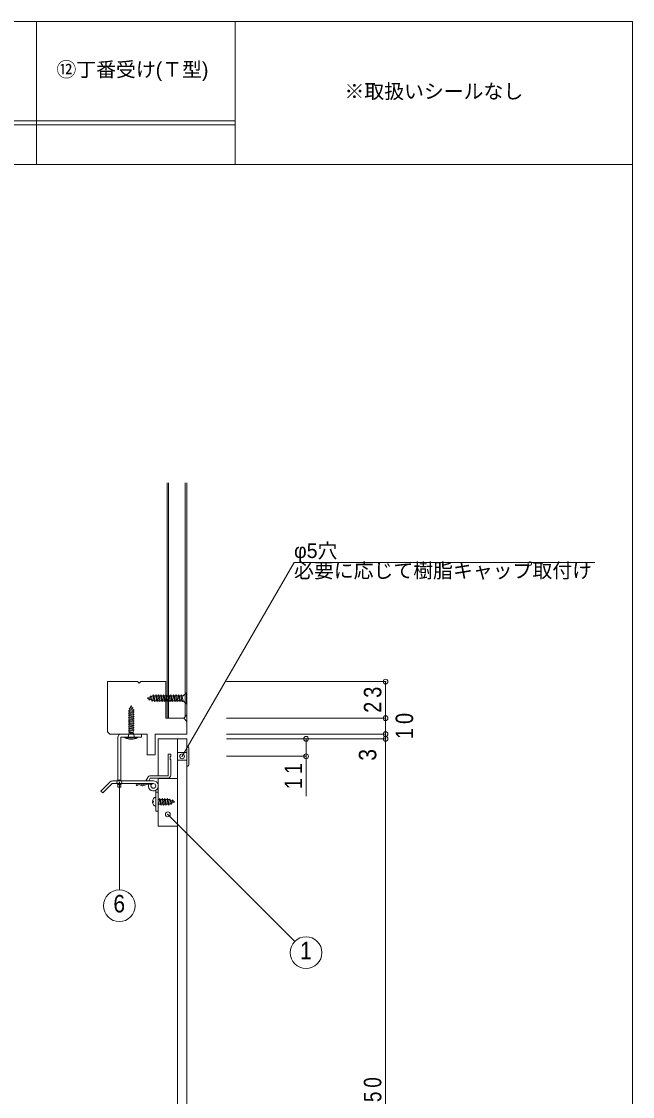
# Model space of a CAD drawing. Units: millimetres at full size, sheet at 1:5; details may follow other scales. Extents: x -1000 to 1000, y -688 to 688.
# Drawn here: x 616 to 1000, y 11 to 688 of the extents above; entities that cross this region are included whole.
import ezdxf
from ezdxf.enums import TextEntityAlignment as Align

# ---------------------------------------------------------------- set-up
doc = ezdxf.new("R2010")
doc.units = ezdxf.units.MM
doc.header["$LTSCALE"] = 5
doc.header["$PDMODE"] = 32
doc.header["$PDSIZE"] = 3
doc.linetypes.add('DASHED1', pattern=[1.8, 1.2, -0.6])
for name, color, linetype, lineweight in [('2-0_ＫＢ製品', 7, 'Continuous', 9), ('2-1_躯体', 3, 'Continuous', 9), ('2-3_寸法', 4, 'Continuous', 9), ('2-4_引出線字', 4, 'Continuous', 9), ('2-5_文字', 7, 'Continuous', 9), ('2-8_他製品', 7, 'Continuous', 9), ('2-9_他製品', 7, 'Continuous', 18), ('2-A_ベース', 3, 'Continuous', 9), ('2-B_2-Bﾚｲﾔ', 7, 'Continuous', 9), ('F-0_図面枠', 6, 'Continuous', 9), ('F-5_F-5ﾚｲﾔ', 7, 'Continuous', 9)]:
    doc.layers.add(name, color=color, linetype=linetype, lineweight=lineweight)
doc.styles.add('HGｺﾞｼｯｸM', font='')
doc.styles.get('HGｺﾞｼｯｸM').set_extended_font_data('HGｺﾞｼｯｸM')

# ---------------------------------------------------------------- blocks, each defined once
blk = doc.blocks.new('軽天フレキ3.5×25')
at = {"layer": '2-B_2-Bﾚｲﾔ'}
for p, q in [((-9.782, -1.065), (-10.462, 0.848)), ((-9.7, 1.164), (-9.02, -1.38)), ((-7.227, 1.532), (-8.153, 1.532)), ((-5.637, 1.532), (-6.563, 1.532)), ((-4.047, 1.532), (-4.973, 1.532)), ((-2.457, 1.532), (-3.383, 1.532)), ((-1.793, 1.532), (-0.867, 1.532)), ((-0.203, 1.532), (0.723, 1.532)), ((1.387, 1.532), (2.313, 1.532)), ((2.977, 1.532), (3.903, 1.532)), ((4.567, 1.532), (5.493, 1.532)), ((6.157, 1.532), (7.083, 1.532)), ((7.747, 1.532), (8.673, 1.532)), ((9.337, 1.532), (10.319, 1.532)), ((12.319, 3.532), (10.319, 1.532)), ((12.319, -3.468), (12.319, 3.532)), ((12.319, 3.532), (12.569, 3.532)), ((12.569, -3.468), (12.569, 3.532)), ((-6.432, -1.468), (-7.358, -1.468)), ((-4.842, -1.468), (-5.768, -1.468)), ((-3.252, -1.468), (-4.178, -1.468)), ((-1.662, -1.468), (-2.588, -1.468)), ((-0.998, -1.468), (-0.072, -1.468)), ((0.592, -1.468), (1.518, -1.468)), ((2.182, -1.468), (3.108, -1.468)), ((3.772, -1.468), (4.698, -1.468)), ((5.362, -1.468), (6.288, -1.468)), ((6.952, -1.468), (7.878, -1.468)), ((8.542, -1.468), (9.468, -1.468)), ((10.132, -1.468), (10.319, -1.468)), ((12.319, -3.468), (10.319, -1.468)), ((12.569, -3.468), (12.319, -3.468))]:
    blk.add_line(p, q, dxfattribs=at)
for points in [[(-8.022, -1.468), (-9.02, -1.38), (-9.31, -1.883), (-9.782, -1.065), (-10.747, -0.665), (-11.037, -1.167), (-11.51, -0.349), (-12.431, 0.032), (-10.462, 0.848), (-9.99, 1.666), (-9.7, 1.164), (-8.817, 1.532)], [(-11.51, -0.349), (-11.297, 0.187), (-10.747, -0.665)]]:
    blk.add_lwpolyline(points, dxfattribs=at)
for points in [[(-8.485, 2.107), (-8.817, 1.532), (-8.022, -1.468), (-7.69, -2.043), (-7.358, -1.468), (-8.153, 1.532)], [(-6.895, 2.107), (-7.227, 1.532), (-6.432, -1.468), (-6.1, -2.043), (-5.768, -1.468), (-6.563, 1.532)], [(-5.305, 2.107), (-5.637, 1.532), (-4.842, -1.468), (-4.51, -2.043), (-4.178, -1.468), (-4.973, 1.532)], [(-3.715, 2.107), (-4.047, 1.532), (-3.252, -1.468), (-2.92, -2.043), (-2.588, -1.468), (-3.383, 1.532)], [(-2.125, 2.107), (-2.457, 1.532), (-1.662, -1.468), (-1.33, -2.043), (-0.998, -1.468), (-1.793, 1.532)], [(-0.535, 2.107), (-0.867, 1.532), (-0.072, -1.468), (0.26, -2.043), (0.592, -1.468), (-0.203, 1.532)], [(1.055, 2.107), (0.723, 1.532), (1.518, -1.468), (1.85, -2.043), (2.182, -1.468), (1.387, 1.532)], [(2.645, 2.107), (2.313, 1.532), (3.108, -1.468), (3.44, -2.043), (3.772, -1.468), (2.977, 1.532)], [(4.235, 2.107), (3.903, 1.532), (4.698, -1.468), (5.03, -2.043), (5.362, -1.468), (4.567, 1.532)], [(5.825, 2.107), (5.493, 1.532), (6.288, -1.468), (6.62, -2.043), (6.952, -1.468), (6.157, 1.532)], [(7.415, 2.107), (7.083, 1.532), (7.878, -1.468), (8.21, -2.043), (8.542, -1.468), (7.747, 1.532)], [(9.005, 2.107), (8.673, 1.532), (9.468, -1.468), (9.8, -2.043), (10.132, -1.468), (9.337, 1.532)]]:
    blk.add_lwpolyline(points, close=True, dxfattribs=at)

msp = doc.modelspace()

# ---------------------------------------------------------------- linework, layer by layer
at = {"layer": '2-0_ＫＢ製品', "color": 2}
for p, q in [((719.597, 236.25), (713.597, 236.25)), ((713.597, -213.75), (713.597, 236.25)), ((719.597, -213.75), (719.597, 236.25))]:
    msp.add_line(p, q, dxfattribs=at)
at = {"layer": '2-0_ＫＢ製品', "color": 2, "linetype": 'DASHED1'}
for p, q in [((719.597, 227.75), (713.597, 227.75)), ((719.597, 222.75), (713.597, 222.75))]:
    msp.add_line(p, q, dxfattribs=at)
at = {"layer": '2-1_躯体'}
for p, q in [((707.097, 397.25), (707.097, 249.25)), ((708.097, 397.25), (708.097, 249.25)), ((718.597, 397.25), (718.597, 250.25)), ((719.597, 251.25), (719.597, 397.25)), ((717.597, 249.25), (719.597, 251.25)), ((717.597, 249.25), (707.097, 249.25)), ((713.597, 236.25), (701.597, 236.25)), ((701.597, 213.05), (701.597, 236.25)), ((713.597, 236.25), (713.597, 181.25)), ((701.597, 211.45), (701.597, 181.25)), ((701.597, 211.25), (713.597, 211.25)), ((713.597, 181.25), (701.597, 181.25))]:
    msp.add_line(p, q, dxfattribs=at)
at = {"layer": '2-3_寸法'}
for p, q in [((744.597, 272.25), (844.597, 272.25)), ((844.597, 249.25), (844.597, 272.25)), ((844.597, 249.25), (744.597, 249.25)), ((844.597, 239.25), (844.597, 249.25)), ((844.597, 239.25), (744.597, 239.25)), ((844.597, 236.25), (844.597, 239.25)), ((794.597, 236.25), (744.597, 236.25)), ((794.597, 236.25), (794.597, 200.25)), ((844.597, 236.25), (794.597, 236.25)), ((844.597, -213.75), (844.597, 236.25)), ((794.597, 225.25), (744.597, 225.25))]:
    msp.add_line(p, q, dxfattribs=at)
for p in [(844.597, 272.25), (844.597, 249.25), (794.597, 236.25), (844.597, 239.25), (844.597, 236.25), (794.597, 225.25)]:
    msp.add_point(p, dxfattribs=at)
at = {"layer": '2-4_引出線字'}
for p, q in [((716.597, 225.25), (787.034, 347.25)), ((787.034, 347.25), (976.243, 347.25)), ((677.097, 208.95), (677.097, 141.25)), ((707.597, 188.75), (787.526, 108.821))]:
    msp.add_line(p, q, dxfattribs=at)
for centre in [(677.097, 131.25), (794.597, 101.75)]:
    msp.add_circle(centre, 10, dxfattribs=at)
for p in [(844.597, 272.25), (716.597, 225.25), (677.097, 208.95), (707.597, 188.75)]:
    msp.add_point(p, dxfattribs=at)
at = {"layer": '2-8_他製品'}
for p, q in [((719.597, 251.25), (719.597, 247.25)), ((676.097, 237.25), (676.097, 209.75)), ((678.097, 239.25), (691.097, 239.25)), ((691.097, 237.25), (678.097, 237.25)), ((678.097, 209.75), (678.097, 237.25)), ((691.097, 237.25), (691.097, 239.25)), ((719.597, 218.75), (719.597, 231.75)), ((720.897, 229.877), (720.897, 220.623)), ((676.097, 208.15), (676.097, 205.75)), ((676.097, 205.75), (678.097, 205.75)), ((678.097, 205.75), (678.097, 208.15))]:
    msp.add_line(p, q, dxfattribs=at)
for centre, start, end in [((678.097, 237.25), 90, 180), ((718.897, 229.877), 0, 69.51268), ((718.897, 220.623), 290.48732, 0)]:
    msp.add_arc(centre, 2, start, end, dxfattribs=at)
at = {"layer": '2-9_他製品'}
for p, q in [((709.497, 226.65), (707.897, 226.65)), ((708.997, 225.15), (708.997, 223.15)), ((709.497, 225.15), (708.997, 225.15)), ((709.497, 226.65), (709.497, 225.15)), ((709.497, 223.15), (708.997, 223.15)), ((709.497, 223.15), (709.497, 213.45)), ((698.497, 209.75), (673.077, 209.75)), ((694.968, 211.98), (693.797, 209.75)), ((696.497, 211.45), (695.604, 209.75)), ((707.497, 211.45), (696.497, 211.45)), ((670.956, 208.871), (665.497, 203.413)), ((665.497, 203.413), (666.628, 202.281)), ((672.497, 208.15), (666.628, 202.281)), ((698.497, 208.15), (672.497, 208.15)), ((689.597, 207.45), (687.874, 206.707)), ((689.597, 207.45), (691.32, 206.707)), ((689.874, 208.093), (691.597, 207.35)), ((691.597, 207.35), (694.124, 208.15)), ((691.808, 206.683), (695.661, 207.903)), ((695.784, 208.15), (697.184, 207.376)), ((699.997, 203.937), (699.997, 190.65)), ((701.597, 206.65), (701.597, 190.65)), ((701.597, 202.65), (699.997, 202.65)), ((699.997, 190.65), (701.597, 190.65))]:
    msp.add_line(p, q, dxfattribs=at)
for points in [[(707.897, 226.65), (707.897, 213.05), (696.738, 213.05)], [(689.32, 208.093), (687.597, 207.35), (687.874, 206.707)]]:
    msp.add_lwpolyline(points, dxfattribs=at)
msp.add_circle((698.497, 206.65), 1.5, dxfattribs=at)
for centre, radius, start, end in [((673.077, 206.75), 3, 90, 135), ((696.738, 211.05), 2, 90, 152.3), ((698.497, 206.65), 3.1, 151.06146, 90), ((707.497, 213.45), 2, 270, 0.00001), ((689.597, 207.45), 0.7, 66.67699, 113.32301), ((691.597, 207.35), 0.7, 246.67699, 287.56773)]:
    msp.add_arc(centre, radius, start, end, dxfattribs=at)
at = {"layer": '2-A_ベース'}
for p, q in [((669.597, 240.75), (669.597, 272.25)), ((689.597, 271.25), (690.597, 272.25)), ((690.597, 272.25), (706.397, 272.25)), ((706.397, 272.25), (706.397, 249.25)), ((717.597, 249.25), (706.397, 249.25)), ((669.597, 240.75), (671.097, 239.25)), ((671.097, 239.25), (683.597, 239.25)), ((684.597, 240.25), (683.597, 239.25)), ((694.597, 226.25), (694.597, 239.25)), ((699.597, 226.25), (699.597, 239.25)), ((699.597, 226.25), (694.597, 226.25))]:
    msp.add_line(p, q, dxfattribs=at)
for points in [[(689.597, 271.25), (688.597, 272.25), (669.597, 272.25)], [(717.597, 249.25), (719.597, 247.25), (719.597, 239.25), (699.597, 239.25)], [(684.597, 240.25), (685.597, 239.25), (694.597, 239.25)]]:
    msp.add_lwpolyline(points, dxfattribs=at)
at = {"layer": '2-B_2-Bﾚｲﾔ'}
for p, q in [((683.297, 254.049), (683.649, 254.961)), ((683.297, 252.649), (683.297, 253.443)), ((683.297, 251.249), (683.297, 252.043)), ((683.297, 249.849), (683.297, 250.643)), ((685.587, 254.86), (685.338, 255.461)), ((685.897, 253.349), (685.897, 254.143)), ((685.897, 251.949), (685.897, 252.743)), ((685.897, 250.549), (685.897, 251.343)), ((683.297, 248.449), (683.297, 249.243)), ((683.297, 247.049), (683.297, 247.843)), ((683.297, 245.649), (683.297, 246.443)), ((683.297, 244.249), (683.297, 245.043)), ((683.297, 242.849), (683.297, 243.643)), ((685.897, 249.149), (685.897, 249.943)), ((685.897, 247.749), (685.897, 248.543)), ((685.897, 246.349), (685.897, 247.143)), ((685.897, 244.949), (685.897, 245.743)), ((685.897, 243.549), (685.897, 244.343)), ((680.597, 237.25), (688.597, 237.25)), ((680.597, 236.95), (680.597, 237.25)), ((680.597, 236.95), (688.597, 236.95)), ((682.597, 237.25), (683.297, 240.25)), ((683.297, 241.449), (683.297, 242.243)), ((683.297, 240.25), (683.297, 240.843)), ((683.297, 240.25), (685.897, 240.25)), ((685.897, 242.149), (685.897, 242.943)), ((685.897, 240.25), (685.897, 241.543)), ((685.897, 240.25), (686.597, 237.25)), ((688.597, 236.95), (688.597, 237.25)), ((698.121, 196.319), (698.495, 196.334)), ((699.594, 199.365), (699.997, 199.4)), ((699.997, 193.9), (699.997, 199.4)), ((701.597, 198.15), (702.154, 198.15)), ((702.023, 195.15), (701.597, 196.757)), ((702.818, 198.15), (703.744, 198.15)), ((704.408, 198.15), (705.334, 198.15)), ((705.998, 198.15), (706.924, 198.15)), ((709.266, 195.519), (708.586, 198.063)), ((709.349, 197.747), (710.028, 195.835)), ((699.594, 193.935), (699.997, 193.9)), ((701.597, 194.737), (701.691, 194.575)), ((701.691, 194.575), (702.023, 195.15)), ((702.023, 195.15), (702.949, 195.15)), ((702.949, 195.15), (703.281, 194.575)), ((703.281, 194.575), (703.613, 195.15)), ((703.613, 195.15), (704.539, 195.15)), ((704.539, 195.15), (704.871, 194.575)), ((704.871, 194.575), (705.203, 195.15)), ((705.203, 195.15), (706.129, 195.15)), ((706.129, 195.15), (706.461, 194.575)), ((706.461, 194.575), (706.793, 195.15)), ((706.793, 195.15), (707.719, 195.15)), ((707.719, 195.15), (708.051, 194.575)), ((708.051, 194.575), (708.383, 195.15))]:
    msp.add_line(p, q, dxfattribs=at)
for points in [[(683.937, 255.657), (684.597, 257.25), (685.05, 256.157)], [(698.121, 196.981), (698.495, 196.966), (698.495, 196.334)], [(703.613, 195.15), (702.818, 198.15), (702.486, 198.725), (702.154, 198.15), (702.949, 195.15)], [(705.203, 195.15), (704.408, 198.15), (704.076, 198.725), (703.744, 198.15), (704.539, 195.15)], [(706.793, 195.15), (705.998, 198.15), (705.666, 198.725), (705.334, 198.15), (706.129, 195.15)], [(708.383, 195.15), (707.588, 198.15), (707.256, 198.725), (706.924, 198.15), (707.719, 195.15)], [(707.588, 198.15), (708.586, 198.063), (708.876, 198.565), (709.349, 197.747), (710.313, 197.347), (710.603, 197.85), (711.076, 197.032), (711.997, 196.65), (710.028, 195.835), (709.556, 195.017)], [(711.076, 197.032), (710.863, 196.496), (710.313, 197.347)], [(709.556, 195.017), (709.266, 195.519), (708.383, 195.15)]]:
    msp.add_lwpolyline(points, dxfattribs=at)
for points in [[(683.297, 254.049), (685.587, 254.86), (686.334, 254.429), (685.897, 254.143), (683.297, 253.443), (682.772, 253.746)], [(685.897, 252.743), (683.297, 252.043), (682.772, 252.346), (683.297, 252.649), (685.897, 253.349), (686.422, 253.046)], [(685.897, 251.343), (683.297, 250.643), (682.772, 250.946), (683.297, 251.249), (685.897, 251.949), (686.422, 251.646)], [(685.897, 249.943), (683.297, 249.243), (682.772, 249.546), (683.297, 249.849), (685.897, 250.549), (686.422, 250.246)], [(683.19, 255.226), (683.937, 255.657), (685.05, 256.157), (685.797, 255.726), (685.338, 255.461), (683.649, 254.961)], [(685.897, 248.543), (683.297, 247.843), (682.772, 248.146), (683.297, 248.449), (685.897, 249.149), (686.422, 248.846)], [(685.897, 247.143), (683.297, 246.443), (682.772, 246.746), (683.297, 247.049), (685.897, 247.749), (686.422, 247.446)], [(685.897, 245.743), (683.297, 245.043), (682.772, 245.346), (683.297, 245.649), (685.897, 246.349), (686.422, 246.046)], [(685.897, 244.343), (683.297, 243.643), (682.772, 243.946), (683.297, 244.249), (685.897, 244.949), (686.422, 244.646)], [(685.897, 242.943), (683.297, 242.243), (682.772, 242.546), (683.297, 242.849), (685.897, 243.549), (686.422, 243.246)], [(685.897, 241.543), (683.297, 240.843), (682.772, 241.146), (683.297, 241.449), (685.897, 242.149), (686.422, 241.846)]]:
    msp.add_lwpolyline(points, close=True, dxfattribs=at)
for centre, radius, start, end in [((684.597, 245.389), 9.339, 244.63876, 295.36124), ((701.497, 196.65), 3.5, 136.57328, 171.46043), ((698.319, 197.184), 0.284, 182.93827, 225.81282), ((698.319, 196.116), 0.284, 134.18718, 177.06173), ((701.497, 196.65), 3.5, 188.53957, 223.42672), ((699.681, 198.369), 1, 95, 136.57328), ((699.681, 194.931), 1, 223.42672, 265)]:
    msp.add_arc(centre, radius, start, end, dxfattribs=at)
at = {"layer": 'F-0_図面枠'}
for p in [(-1000, 687.5), (1000, -687.5)]:
    msp.add_line(p, (1000, 687.5), dxfattribs=at)
at = {"layer": 'F-5_F-5ﾚｲﾔ'}
for p, q in [((625, 687.5), (625, 597.5)), ((750, 687.5), (750, 597.5)), ((-1000, 625), (750, 625)), ((-1000, 622.5), (750, 622.5)), ((-1000, 597.5), (1000, 597.5))]:
    msp.add_line(p, q, dxfattribs=at)

# ---------------------------------------------------------------- block references
at = {"layer": '2-B_2-Bﾚｲﾔ'}
msp.add_blockref('軽天フレキ3.5×25', (707.028, 261.718), dxfattribs=at)

# ---------------------------------------------------------------- texts
at = {"layer": '2-3_寸法', "color": 7, "style": 'HGｺﾞｼｯｸM', "width": 0.9}
msp.add_text('3', height=11, rotation=90, dxfattribs=at).set_placement((842.097, 222.5), align=Align.BOTTOM_LEFT)
at = {"layer": '2-3_寸法', "color": 7, "char_height": 11, "attachment_point": 7, "rotation": 90, "style": 'HGｺﾞｼｯｸM'}
for s, insert in [('\\T1.36;\\W0.85;23', (842.097, 252.625)), ('\\T1.36;\\W0.85;10', (862.097, 236.125)), ('\\T1.36;\\W0.85;11', (792.097, 204.625)), ('\\T1.38;\\W0.8;450', (842.097, -1.25))]:
    msp.add_mtext(s, dxfattribs=dict(at, insert=insert))
at = {"layer": '2-5_文字', "style": 'HGｺﾞｼｯｸM'}
for s, p in [('φ5穴', (787.034, 347.25)), ('必要に応じて樹脂キャップ取付け', (787.034, 334.75))]:
    msp.add_text(s, height=9.164, dxfattribs=at).set_placement(p, align=Align.BOTTOM_LEFT)
at = {"layer": '2-5_文字', "style": 'HGｺﾞｼｯｸM', "width": 0.9}
for s, p in [('6', (673.347, 123.75)), ('1', (790.847, 94.25))]:
    msp.add_text(s, height=11, dxfattribs=at).set_placement(p, align=Align.BOTTOM_LEFT)
at = {"layer": 'F-5_F-5ﾚｲﾔ', "style": 'HGｺﾞｼｯｸM'}
for s, p in [('⑫丁番受け(Ｔ型)', (637.5, 650)), ('※取扱いシールなし', (818.75, 636.25))]:
    msp.add_text(s, height=9.164, dxfattribs=at).set_placement(p, align=Align.BOTTOM_LEFT)

doc.saveas('drawing.dxf')
